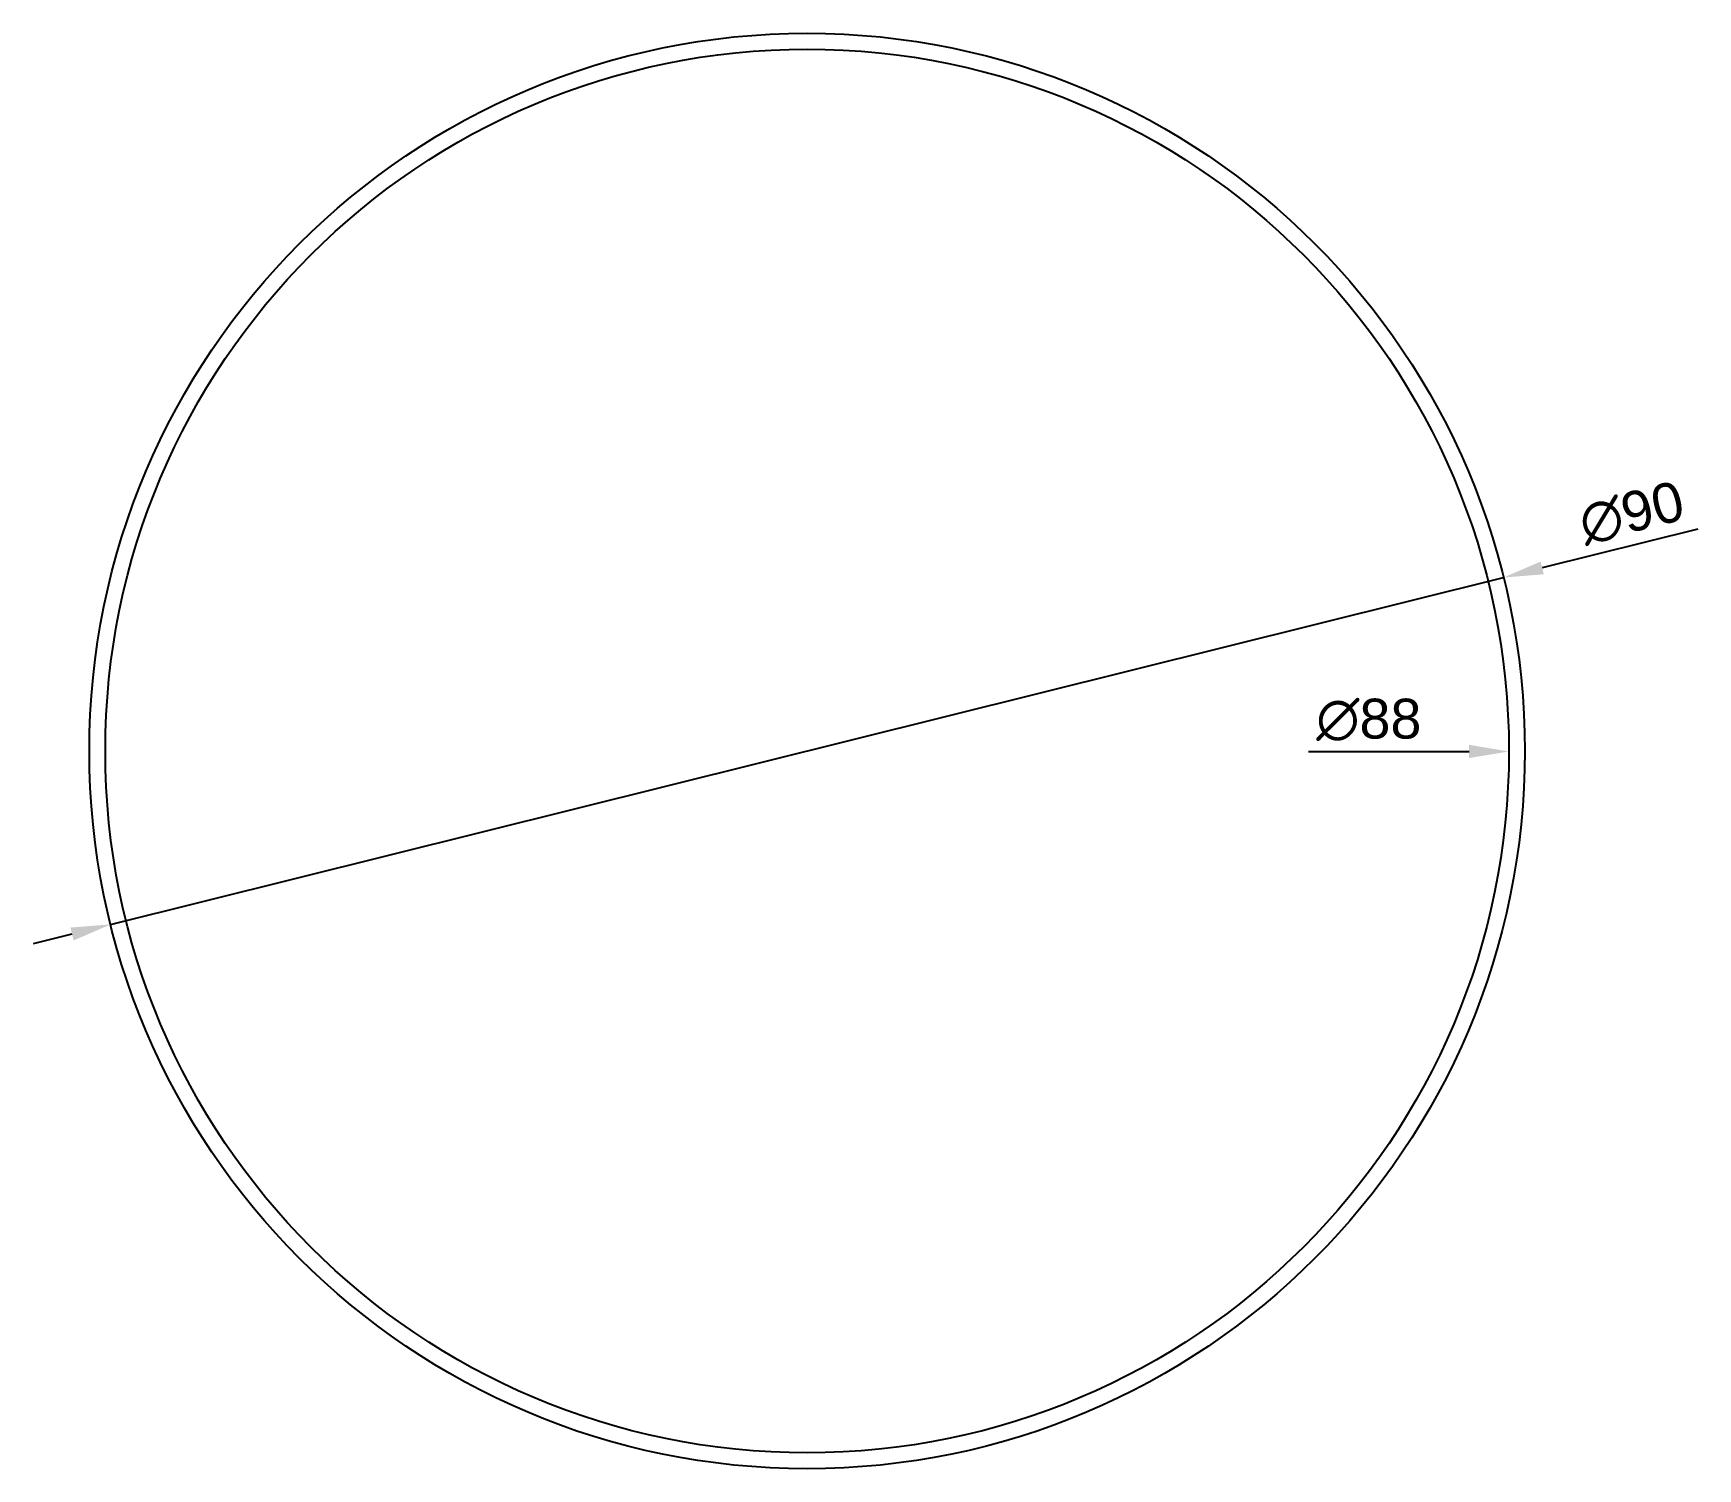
# Model space of a CAD drawing. Header units: millimetres. Extents: x 57 to 161, y 30 to 120.
import ezdxf

# ---------------------------------------------------------------- set-up
doc = ezdxf.new("R2010")
doc.units = ezdxf.units.MM
doc.layers.add('Kóta', color=1, linetype='Continuous')
doc.styles.get("Standard").update_dxf_attribs({"font": 'arial.ttf'})
doc.dimstyles.new('ISO-25', dxfattribs={"dimtxt": 2.5, "dimasz": 2.5, "dimexe": 1.25, "dimexo": 0.625, "dimtad": 1, "dimtxsty": 'Standard', "dimcen": 2.5, "dimadec": 0, "dimazin": 0, "dimtfac": 1, "dimtmove": 0, "dimatfit": 3, "dimfxl": 1, "dimarcsym": 0})

# ---------------------------------------------------------------- blocks, each defined once
blk = doc.blocks.new('*D1')
at = {"layer": 'Defpoints', "color": 0, "transparency": 16777216}
for p in [(61.05, 75.26), (149.05, 75.2)]:
    blk.add_point(p, dxfattribs=at)
at = {"layer": 'Kóta', "color": 0, "lineweight": -2, "transparency": 16777216}
blk.add_line((136.49, 75.21), (146.55, 75.2), dxfattribs=at)
at = {"layer": 'Kóta', "color": 0, "transparency": 16777216}
blk.add_solid([(146.55, 75.62), (146.55, 74.79), (149.05, 75.2)], dxfattribs=at)
at = {"layer": 'Kóta', "color": 0, "transparency": 16777216, "insert": (140.27, 77.18), "char_height": 2.5, "attachment_point": 5, "rotation": 359.9595}
blk.add_mtext('∅88', dxfattribs=at)
blk = doc.blocks.new('*D2')
at = {"layer": 'Defpoints', "color": 0, "transparency": 16777216}
for p in [(148.72, 86.11), (61.38, 64.36)]:
    blk.add_point(p, dxfattribs=at)
at = {"layer": 'Kóta', "color": 0, "lineweight": -2, "transparency": 16777216}
for p, q in [((160.89, 89.14), (151.14, 86.71)), ((61.38, 64.36), (148.72, 86.11)), ((58.96, 63.75), (56.53, 63.15))]:
    blk.add_line(p, q, dxfattribs=at)
at = {"layer": 'Kóta', "color": 0, "transparency": 16777216}
for points in [[(151.04, 87.11), (151.24, 86.31), (148.72, 86.11)], [(58.86, 64.16), (59.06, 63.35), (61.38, 64.36)]]:
    blk.add_solid(points, dxfattribs=at)
at = {"layer": 'Kóta', "color": 0, "transparency": 16777216, "insert": (156.75, 90.14), "char_height": 2.5, "attachment_point": 5, "rotation": 13.9843}
blk.add_mtext('∅90', dxfattribs=at)

msp = doc.modelspace()

# ---------------------------------------------------------------- linework, layer by layer
for radius in [45, 44]:
    msp.add_circle((105.051, 75.231), radius)

# ---------------------------------------------------------------- dimensions: what is measured, and where the dimension line sits
at = {"layer": 'Kóta'}
dim = msp.add_diameter_dim_2p(p1=(61.385, 64.357), p2=(148.718, 86.106), dimstyle='ISO-25', dxfattribs=at)
dim.commit()
dim.dimension.update_dxf_attribs({"geometry": '*D2', "text_midpoint": (156.753, 90.139)})
dim = msp.add_diameter_dim_2p(p1=(61.051, 75.263), p2=(149.051, 75.2), dimstyle='ISO-25', dxfattribs=at)
dim.commit()
dim.dimension.update_dxf_attribs({"geometry": '*D1', "text_midpoint": (140.273, 75.207), "dimtype": 163})

doc.saveas('drawing.dxf')
